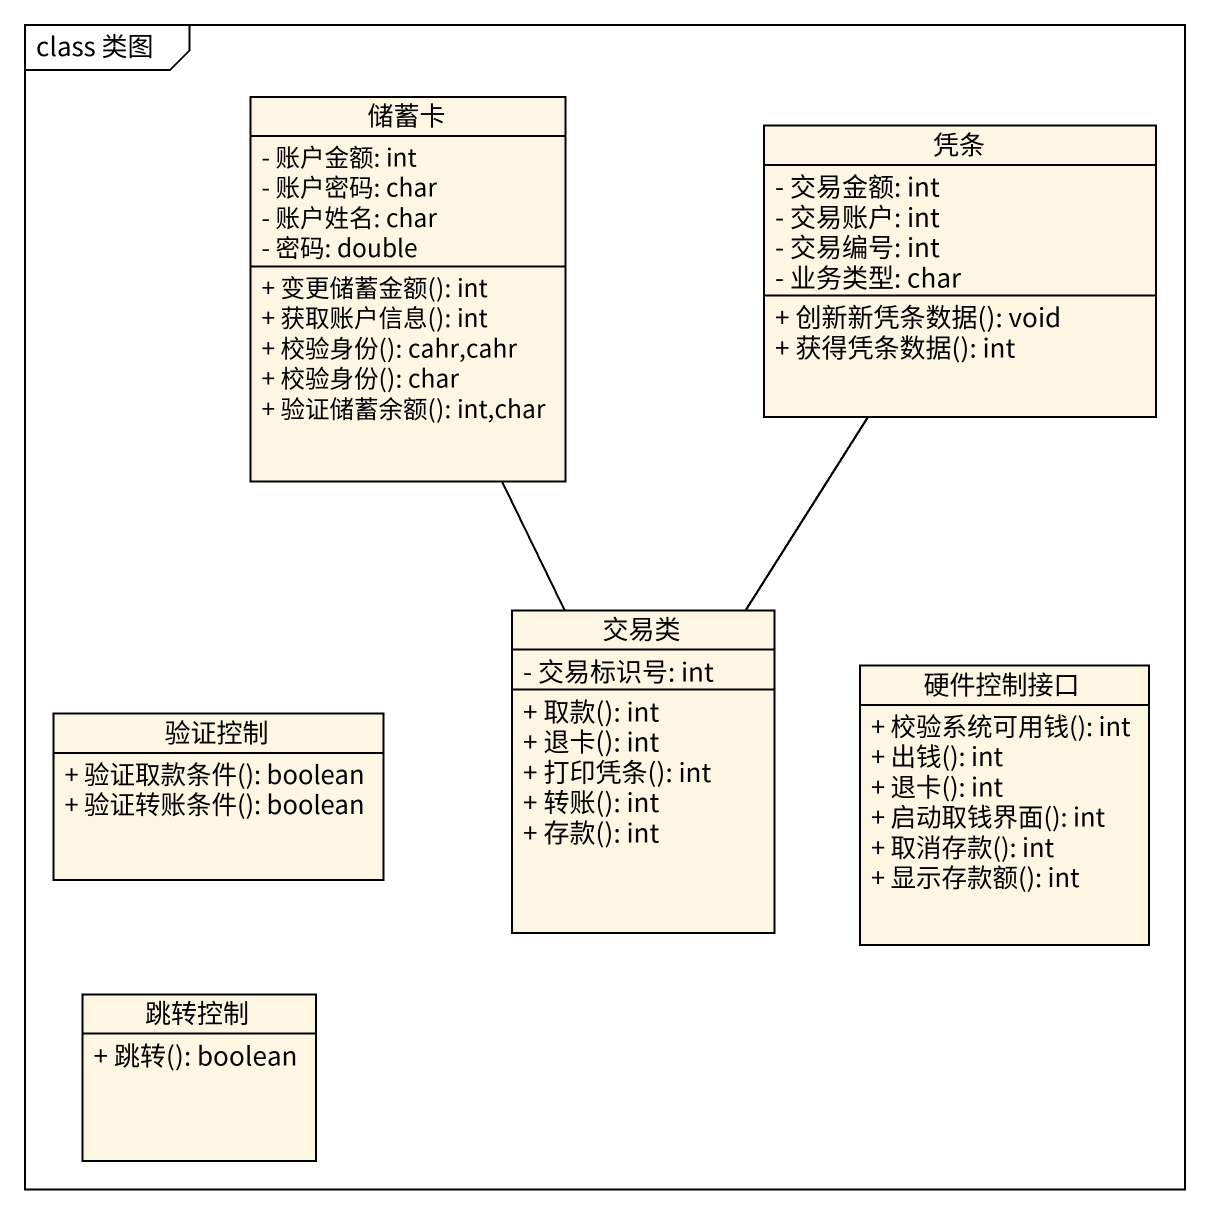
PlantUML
@startuml
mainframe class 类图
hide circle
hide empty members
skinparam classAttributeIconSize 0
class 储蓄卡 {
  - 账户金额: int
  - 账户密码: char
  - 账户姓名: char
  - 密码: double
  + 变更储蓄金额(): int
  + 获取账户信息(): int
  + 校验身份(): cahr,cahr
  + 校验身份(): char
  + 验证储蓄余额(): int,char
}
class 凭条 {
  - 交易金额: int
  - 交易账户: int
  - 交易编号: int
  - 业务类型: char
  + 创新新凭条数据(): void
  + 获得凭条数据(): int
}
class 交易类 {
  - 交易标识号: int
  + 取款(): int
  + 退卡(): int
  + 打印凭条(): int
  + 转账(): int
  + 存款(): int
}
class 硬件控制接口 {
  + 校验系统可用钱(): int
  + 出钱(): int
  + 退卡(): int
  + 启动取钱界面(): int
  + 取消存款(): int
  + 显示存款额(): int
}
class 验证控制 {
  + 验证取款条件(): boolean
  + 验证转账条件(): boolean
}
class 跳转控制 {
  + 跳转(): boolean
}
储蓄卡 -- 交易类
凭条 -- 交易类
@enduml
